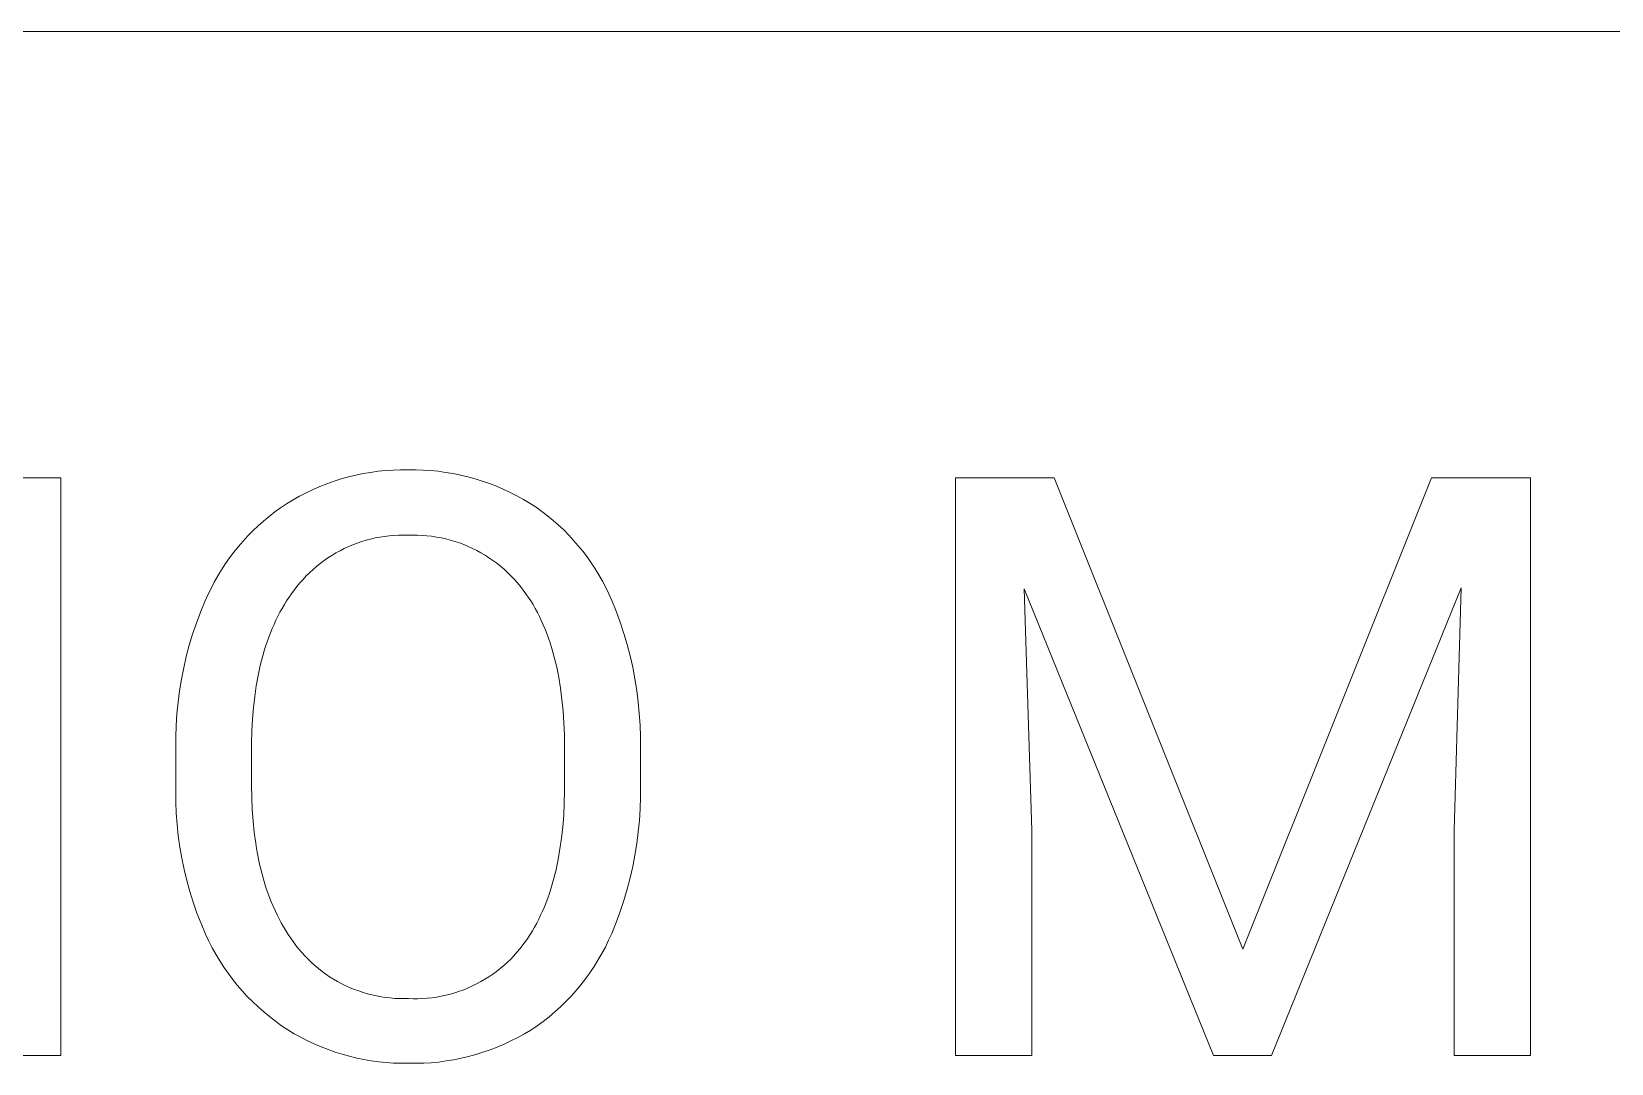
# Model space of a CAD drawing. Header units: millimetres. Extents: x 1422 to 6060, y -58 to 3182.
# Drawn here: x 4743.9 to 4864, y 382.1 to 460.5 of the extents above; entities that cross this region are included whole.
import ezdxf

# ---------------------------------------------------------------- set-up
doc = ezdxf.new("R2010")
doc.units = ezdxf.units.MM
doc.header["$MEASUREMENT"] = 0
doc.layers.add('Domyślny', color=7, linetype='Continuous', true_color=0x000000)

msp = doc.modelspace()

# ---------------------------------------------------------------- linework, layer by layer
at = {"layer": 'Domyślny', "color": 18, "lineweight": 15, "true_color": 0x000000}
for p, q in [((6055.35, 460.5), (4307.18, 460.5)), ((4740.33, 426.58), (4746.09, 426.58)), ((4746.09, 426.58), (4746.09, 382.66)), ((4767.41, 426.49), (4767.96, 426.64)), ((4767.96, 426.64), (4768.52, 426.78)), ((4768.52, 426.78), (4769.08, 426.89)), ((4769.08, 426.89), (4769.64, 426.99)), ((4769.64, 426.99), (4770.21, 427.07)), ((4770.21, 427.07), (4770.78, 427.12)), ((4770.78, 427.12), (4771.35, 427.16)), ((4771.35, 427.16), (4771.92, 427.18)), ((4771.92, 427.18), (4772.49, 427.18)), ((4772.49, 427.18), (4773.06, 427.18)), ((4773.06, 427.18), (4773.64, 427.16)), ((4773.64, 427.16), (4774.21, 427.12)), ((4774.21, 427.12), (4774.78, 427.07)), ((4774.78, 427.07), (4775.35, 426.99)), ((4775.35, 426.99), (4775.92, 426.9)), ((4775.92, 426.9), (4776.48, 426.78)), ((4776.48, 426.78), (4777.04, 426.65)), ((4777.04, 426.65), (4777.59, 426.5)), ((4814.14, 382.66), (4814.14, 426.58)), ((4814.14, 426.58), (4821.62, 426.58)), ((4821.62, 426.58), (4835.98, 390.75)), ((4835.98, 390.75), (4850.32, 426.58)), ((4850.32, 426.58), (4857.85, 426.58)), ((4857.85, 426.58), (4857.85, 382.66)), ((4764.24, 425.18), (4764.75, 425.44)), ((4764.75, 425.44), (4765.27, 425.69)), ((4765.27, 425.69), (4765.79, 425.91)), ((4765.79, 425.91), (4766.33, 426.12)), ((4766.33, 426.12), (4766.87, 426.31)), ((4766.87, 426.31), (4767.41, 426.49)), ((4777.59, 426.5), (4778.14, 426.32)), ((4778.14, 426.32), (4778.68, 426.14)), ((4778.68, 426.14), (4779.22, 425.93)), ((4779.22, 425.93), (4779.74, 425.7)), ((4779.74, 425.7), (4780.26, 425.46)), ((4780.26, 425.46), (4780.78, 425.2)), ((4762.36, 423.98), (4762.8, 424.3)), ((4762.8, 424.3), (4763.26, 424.6)), ((4763.26, 424.6), (4763.75, 424.9)), ((4763.75, 424.9), (4764.24, 425.18)), ((4780.78, 425.2), (4781.28, 424.93)), ((4781.28, 424.93), (4781.77, 424.63)), ((4781.77, 424.63), (4782.23, 424.33)), ((4782.23, 424.33), (4782.67, 424.02)), ((4760.71, 422.56), (4761.1, 422.93)), ((4761.1, 422.93), (4761.51, 423.29)), ((4761.51, 423.29), (4761.93, 423.64)), ((4761.93, 423.64), (4762.36, 423.98)), ((4782.67, 424.02), (4783.1, 423.69)), ((4783.1, 423.69), (4783.52, 423.34)), ((4783.52, 423.34), (4783.93, 422.98)), ((4783.93, 422.98), (4784.33, 422.61)), ((4759.6, 421.35), (4759.95, 421.77)), ((4759.95, 421.77), (4760.32, 422.17)), ((4760.32, 422.17), (4760.71, 422.56)), ((4768.97, 421.72), (4768.63, 421.61)), ((4769.31, 421.83), (4768.97, 421.72)), ((4769.65, 421.92), (4769.31, 421.83)), ((4770, 422), (4769.65, 421.92)), ((4770.35, 422.06), (4770, 422)), ((4770.71, 422.12), (4770.35, 422.06)), ((4771.06, 422.16), (4770.71, 422.12)), ((4771.42, 422.19), (4771.06, 422.16)), ((4771.78, 422.21), (4771.42, 422.19)), ((4772.13, 422.22), (4771.78, 422.21)), ((4772.49, 422.21), (4772.13, 422.22)), ((4772.85, 422.22), (4772.49, 422.21)), ((4773.21, 422.21), (4772.85, 422.22)), ((4773.57, 422.2), (4773.21, 422.21)), ((4773.93, 422.17), (4773.57, 422.2)), ((4774.29, 422.13), (4773.93, 422.17)), ((4774.65, 422.07), (4774.29, 422.13)), ((4775.01, 422.01), (4774.65, 422.07)), ((4775.36, 421.93), (4775.01, 422.01)), ((4775.71, 421.84), (4775.36, 421.93)), ((4776.05, 421.74), (4775.71, 421.84)), ((4776.4, 421.62), (4776.05, 421.74)), ((4784.33, 422.61), (4784.71, 422.22)), ((4784.71, 422.22), (4785.08, 421.82)), ((4785.08, 421.82), (4785.44, 421.41)), ((4758.92, 420.49), (4759.25, 420.93)), ((4759.25, 420.93), (4759.6, 421.35)), ((4766.7, 420.68), (4766.4, 420.48)), ((4767.01, 420.86), (4766.7, 420.68)), ((4767.32, 421.03), (4767.01, 420.86)), ((4767.64, 421.19), (4767.32, 421.03)), ((4767.96, 421.34), (4767.64, 421.19)), ((4768.29, 421.48), (4767.96, 421.34)), ((4768.63, 421.61), (4768.29, 421.48)), ((4776.73, 421.5), (4776.4, 421.62)), ((4777.07, 421.36), (4776.73, 421.5)), ((4777.4, 421.21), (4777.07, 421.36)), ((4777.72, 421.05), (4777.4, 421.21)), ((4778.04, 420.87), (4777.72, 421.05)), ((4778.35, 420.69), (4778.04, 420.87)), ((4778.65, 420.5), (4778.35, 420.69)), ((4785.44, 421.41), (4785.78, 420.99)), ((4785.78, 420.99), (4786.11, 420.56)), ((4786.11, 420.56), (4786.42, 420.11)), ((4758.03, 419.12), (4758.31, 419.59)), ((4758.31, 419.59), (4758.61, 420.05)), ((4758.61, 420.05), (4758.92, 420.49)), ((4765.01, 419.36), (4764.75, 419.11)), ((4765.27, 419.61), (4765.01, 419.36)), ((4765.54, 419.84), (4765.27, 419.61)), ((4765.82, 420.06), (4765.54, 419.84)), ((4766.11, 420.28), (4765.82, 420.06)), ((4766.4, 420.48), (4766.11, 420.28)), ((4778.95, 420.29), (4778.65, 420.5)), ((4779.24, 420.08), (4778.95, 420.29)), ((4779.52, 419.85), (4779.24, 420.08)), ((4779.8, 419.62), (4779.52, 419.85)), ((4780.07, 419.37), (4779.8, 419.62)), ((4780.32, 419.12), (4780.07, 419.37)), ((4786.42, 420.11), (4786.72, 419.66)), ((4786.72, 419.66), (4787.01, 419.2)), ((4757.27, 417.67), (4757.51, 418.17)), ((4757.51, 418.17), (4757.76, 418.65)), ((4757.76, 418.65), (4758.03, 419.12)), ((4764.04, 418.31), (4763.83, 418.02)), ((4764.27, 418.58), (4764.04, 418.31)), ((4764.51, 418.85), (4764.27, 418.58)), ((4764.75, 419.11), (4764.51, 418.85)), ((4780.57, 418.86), (4780.32, 419.12)), ((4780.81, 418.59), (4780.57, 418.86)), ((4781.04, 418.31), (4780.81, 418.59)), ((4781.26, 418.02), (4781.04, 418.31)), ((4787.01, 419.2), (4787.27, 418.72)), ((4787.27, 418.72), (4787.53, 418.24)), ((4787.53, 418.24), (4787.76, 417.75)), ((4833.74, 382.66), (4819.36, 418.13)), ((4819.36, 418.13), (4819.93, 399.77)), ((4852.59, 418.22), (4838.17, 382.66)), ((4852.05, 399.77), (4852.59, 418.22)), ((4756.71, 416.36), (4757.05, 417.17)), ((4757.05, 417.17), (4757.27, 417.67)), ((4763.09, 416.94), (4762.92, 416.65)), ((4763.26, 417.22), (4763.09, 416.94)), ((4763.45, 417.49), (4763.26, 417.22)), ((4763.63, 417.76), (4763.45, 417.49)), ((4763.83, 418.02), (4763.63, 417.76)), ((4781.45, 417.76), (4781.26, 418.02)), ((4781.64, 417.49), (4781.45, 417.76)), ((4781.82, 417.21), (4781.64, 417.49)), ((4782, 416.93), (4781.82, 417.21)), ((4782.16, 416.64), (4782, 416.93)), ((4787.76, 417.75), (4787.98, 417.25)), ((4787.98, 417.25), (4788.32, 416.43)), ((4756.4, 415.53), (4756.71, 416.36)), ((4762.45, 415.74), (4762.3, 415.43)), ((4762.6, 416.05), (4762.45, 415.74)), ((4762.75, 416.35), (4762.6, 416.05)), ((4762.92, 416.65), (4762.75, 416.35)), ((4782.33, 416.34), (4782.16, 416.64)), ((4782.48, 416.03), (4782.33, 416.34)), ((4782.63, 415.72), (4782.48, 416.03)), ((4782.78, 415.4), (4782.63, 415.72)), ((4788.32, 416.43), (4788.62, 415.59)), ((4755.85, 413.85), (4756.11, 414.69)), ((4756.11, 414.69), (4756.4, 415.53)), ((4762.03, 414.78), (4761.9, 414.45)), ((4762.16, 415.11), (4762.03, 414.78)), ((4762.3, 415.43), (4762.16, 415.11)), ((4782.91, 415.07), (4782.78, 415.4)), ((4783.04, 414.73), (4782.91, 415.07)), ((4783.17, 414.39), (4783.04, 414.73)), ((4788.62, 415.59), (4788.9, 414.75)), ((4788.9, 414.75), (4789.16, 413.9)), ((4755.63, 412.99), (4755.85, 413.85)), ((4761.55, 413.41), (4761.45, 413.05)), ((4761.66, 413.76), (4761.55, 413.41)), ((4761.78, 414.11), (4761.66, 413.76)), ((4761.9, 414.45), (4761.78, 414.11)), ((4783.29, 414.04), (4783.17, 414.39)), ((4783.4, 413.68), (4783.29, 414.04)), ((4783.51, 413.32), (4783.4, 413.68)), ((4783.61, 412.95), (4783.51, 413.32)), ((4789.16, 413.9), (4789.38, 413.04)), ((4755.26, 411.26), (4755.43, 412.13)), ((4755.43, 412.13), (4755.63, 412.99)), ((4761.26, 412.31), (4761.17, 411.93)), ((4761.35, 412.68), (4761.26, 412.31)), ((4761.45, 413.05), (4761.35, 412.68)), ((4783.71, 412.57), (4783.61, 412.95)), ((4783.8, 412.18), (4783.71, 412.57)), ((4783.88, 411.79), (4783.8, 412.18)), ((4789.38, 413.04), (4789.58, 412.17)), ((4789.58, 412.17), (4789.75, 411.29)), ((4755.11, 410.39), (4755.26, 411.26)), ((4761.09, 411.55), (4760.95, 410.76)), ((4761.17, 411.93), (4761.09, 411.55)), ((4783.96, 411.39), (4783.88, 411.79)), ((4784.09, 410.57), (4783.96, 411.39)), ((4789.75, 411.29), (4789.89, 410.41)), ((4755, 409.51), (4755.11, 410.39)), ((4760.83, 409.94), (4760.74, 409.1)), ((4760.95, 410.76), (4760.83, 409.94)), ((4784.2, 409.72), (4784.09, 410.57)), ((4784.29, 408.84), (4784.2, 409.72)), ((4789.89, 410.41), (4790, 409.53)), ((4754.86, 407.75), (4754.92, 408.63)), ((4754.92, 408.63), (4755, 409.51)), ((4760.74, 409.1), (4760.67, 408.23)), ((4784.35, 407.94), (4784.29, 408.84)), ((4790, 409.53), (4790.08, 408.65)), ((4790.08, 408.65), (4790.14, 407.76)), ((4754.84, 406.86), (4754.86, 407.75)), ((4760.62, 407.34), (4760.6, 406.43)), ((4760.67, 408.23), (4760.62, 407.34)), ((4784.39, 407), (4784.35, 407.94)), ((4790.14, 407.76), (4790.16, 406.87)), ((4754.84, 405.98), (4754.84, 406.86)), ((4760.6, 406.43), (4760.6, 403.2)), ((4784.4, 406.04), (4784.39, 407)), ((4790.16, 406.87), (4790.16, 405.98)), ((4754.84, 402.81), (4754.84, 405.98)), ((4784.4, 402.78), (4784.4, 406.04)), ((4790.16, 405.98), (4790.16, 403.2)), ((4754.84, 401.95), (4754.84, 402.81)), ((4760.6, 403.2), (4760.61, 402.27)), ((4784.37, 401.84), (4784.4, 402.78)), ((4790.16, 403.2), (4790.16, 402.31)), ((4754.87, 401.08), (4754.84, 401.95)), ((4760.61, 402.27), (4760.65, 401.36)), ((4760.65, 401.36), (4760.71, 400.47)), ((4784.33, 400.93), (4784.37, 401.84)), ((4790.14, 401.42), (4790.09, 400.53)), ((4790.16, 402.31), (4790.14, 401.42)), ((4754.94, 400.22), (4754.87, 401.08)), ((4755.02, 399.36), (4754.94, 400.22)), ((4760.71, 400.47), (4760.8, 399.62)), ((4784.26, 400.05), (4784.33, 400.93)), ((4790.09, 400.53), (4790, 399.65)), ((4755.14, 398.5), (4755.02, 399.36)), ((4760.8, 399.62), (4760.91, 398.79)), ((4784.05, 398.36), (4784.17, 399.19)), ((4784.17, 399.19), (4784.26, 400.05)), ((4790, 399.65), (4789.89, 398.77)), ((4819.93, 399.77), (4819.93, 382.66)), ((4852.05, 382.66), (4852.05, 399.77)), ((4755.29, 397.65), (4755.14, 398.5)), ((4760.91, 398.79), (4760.97, 398.38)), ((4760.97, 398.38), (4761.04, 397.98)), ((4761.04, 397.98), (4761.12, 397.59)), ((4783.91, 397.56), (4784.05, 398.36)), ((4789.75, 397.89), (4789.58, 397.02)), ((4789.89, 398.77), (4789.75, 397.89)), ((4755.46, 396.8), (4755.29, 397.65)), ((4755.67, 395.96), (4755.46, 396.8)), ((4761.12, 397.59), (4761.2, 397.2)), ((4761.2, 397.2), (4761.29, 396.82)), ((4761.29, 396.82), (4761.39, 396.44)), ((4783.66, 396.41), (4783.75, 396.78)), ((4783.75, 396.78), (4783.83, 397.17)), ((4783.83, 397.17), (4783.91, 397.56)), ((4789.58, 397.02), (4789.39, 396.15)), ((4755.9, 395.13), (4755.67, 395.96)), ((4761.39, 396.44), (4761.49, 396.07)), ((4761.49, 396.07), (4761.6, 395.71)), ((4761.6, 395.71), (4761.71, 395.36)), ((4761.71, 395.36), (4761.83, 395.01)), ((4783.24, 394.97), (4783.35, 395.32)), ((4783.35, 395.32), (4783.46, 395.67)), ((4783.46, 395.67), (4783.56, 396.04)), ((4783.56, 396.04), (4783.66, 396.41)), ((4789.16, 395.29), (4788.91, 394.44)), ((4789.39, 396.15), (4789.16, 395.29)), ((4756.16, 394.3), (4755.9, 395.13)), ((4756.44, 393.48), (4756.16, 394.3)), ((4761.83, 395.01), (4761.96, 394.67)), ((4761.96, 394.67), (4762.09, 394.33)), ((4762.09, 394.33), (4762.23, 394)), ((4782.86, 393.96), (4782.99, 394.29)), ((4782.99, 394.29), (4783.12, 394.62)), ((4783.12, 394.62), (4783.24, 394.97)), ((4788.91, 394.44), (4788.63, 393.6)), ((4756.75, 392.68), (4756.44, 393.48)), ((4762.23, 394), (4762.38, 393.67)), ((4762.38, 393.67), (4762.53, 393.36)), ((4762.53, 393.36), (4762.69, 393.04)), ((4762.69, 393.04), (4762.85, 392.74)), ((4782.28, 392.72), (4782.44, 393.02)), ((4782.44, 393.02), (4782.58, 393.32)), ((4782.58, 393.32), (4782.73, 393.64)), ((4782.73, 393.64), (4782.86, 393.96)), ((4788.63, 393.6), (4788.32, 392.76)), ((4757.09, 391.88), (4756.75, 392.68)), ((4757.34, 391.36), (4757.09, 391.88)), ((4762.85, 392.74), (4763.02, 392.44)), ((4763.02, 392.44), (4763.2, 392.15)), ((4763.2, 392.15), (4763.38, 391.86)), ((4763.38, 391.86), (4763.57, 391.58)), ((4781.6, 391.58), (4781.78, 391.86)), ((4781.78, 391.86), (4781.95, 392.14)), ((4781.95, 392.14), (4782.12, 392.42)), ((4782.12, 392.42), (4782.28, 392.72)), ((4787.98, 391.94), (4787.75, 391.42)), ((4788.32, 392.76), (4787.98, 391.94)), ((4757.6, 390.85), (4757.34, 391.36)), ((4757.88, 390.35), (4757.6, 390.85)), ((4763.57, 391.58), (4763.77, 391.31)), ((4763.77, 391.31), (4763.97, 391.02)), ((4763.97, 391.02), (4764.19, 390.75)), ((4764.19, 390.75), (4764.42, 390.48)), ((4764.42, 390.48), (4764.65, 390.22)), ((4780.54, 390.24), (4780.78, 390.51)), ((4780.78, 390.51), (4781.01, 390.78)), ((4781.01, 390.78), (4781.23, 391.06)), ((4781.23, 391.06), (4781.42, 391.32)), ((4781.42, 391.32), (4781.6, 391.58)), ((4787.5, 390.9), (4787.23, 390.4)), ((4787.75, 391.42), (4787.5, 390.9)), ((4758.17, 389.86), (4757.88, 390.35)), ((4758.48, 389.38), (4758.17, 389.86)), ((4758.81, 388.91), (4758.48, 389.38)), ((4764.65, 390.22), (4764.9, 389.97)), ((4764.9, 389.97), (4765.15, 389.72)), ((4765.15, 389.72), (4765.41, 389.49)), ((4765.41, 389.49), (4765.68, 389.26)), ((4779.5, 389.27), (4779.78, 389.5)), ((4779.78, 389.5), (4780.04, 389.73)), ((4780.04, 389.73), (4780.3, 389.98)), ((4780.3, 389.98), (4780.54, 390.24)), ((4786.64, 389.42), (4786.32, 388.94)), ((4786.94, 389.9), (4786.64, 389.42)), ((4787.23, 390.4), (4786.94, 389.9)), ((4759.15, 388.45), (4758.81, 388.91)), ((4759.51, 388.01), (4759.15, 388.45)), ((4765.68, 389.26), (4765.96, 389.05)), ((4765.96, 389.05), (4766.24, 388.84)), ((4766.24, 388.84), (4766.53, 388.64)), ((4766.53, 388.64), (4766.83, 388.46)), ((4766.83, 388.46), (4767.14, 388.28)), ((4767.14, 388.28), (4767.45, 388.11)), ((4767.45, 388.11), (4767.76, 387.96)), ((4777.39, 387.94), (4777.71, 388.1)), ((4777.71, 388.1), (4778.03, 388.27)), ((4778.03, 388.27), (4778.34, 388.45)), ((4778.34, 388.45), (4778.64, 388.64)), ((4778.64, 388.64), (4778.93, 388.84)), ((4778.93, 388.84), (4779.22, 389.05)), ((4779.22, 389.05), (4779.5, 389.27)), ((4785.99, 388.48), (4785.63, 388.03)), ((4786.32, 388.94), (4785.99, 388.48)), ((4759.88, 387.57), (4759.51, 388.01)), ((4760.27, 387.15), (4759.88, 387.57)), ((4760.67, 386.75), (4760.27, 387.15)), ((4767.76, 387.96), (4768.08, 387.81)), ((4768.08, 387.81), (4768.41, 387.68)), ((4768.41, 387.68), (4768.74, 387.56)), ((4768.74, 387.56), (4769.07, 387.45)), ((4769.07, 387.45), (4769.41, 387.35)), ((4769.41, 387.35), (4769.75, 387.26)), ((4769.75, 387.26), (4770.09, 387.18)), ((4770.09, 387.18), (4770.44, 387.12)), ((4770.44, 387.12), (4770.78, 387.07)), ((4770.78, 387.07), (4771.13, 387.03)), ((4771.13, 387.03), (4771.48, 387)), ((4771.48, 387), (4771.83, 386.98)), ((4771.83, 386.98), (4772.19, 386.98)), ((4772.19, 386.98), (4772.54, 386.98)), ((4772.54, 386.98), (4772.89, 386.97)), ((4772.89, 386.97), (4773.25, 386.97)), ((4773.25, 386.97), (4773.61, 386.99)), ((4773.61, 386.99), (4773.96, 387.01)), ((4773.96, 387.01), (4774.32, 387.05)), ((4774.32, 387.05), (4774.67, 387.1)), ((4774.67, 387.1), (4775.02, 387.17)), ((4775.02, 387.17), (4775.37, 387.24)), ((4775.37, 387.24), (4775.72, 387.33)), ((4775.72, 387.33), (4776.06, 387.43)), ((4776.06, 387.43), (4776.4, 387.54)), ((4776.4, 387.54), (4776.74, 387.66)), ((4776.74, 387.66), (4777.07, 387.8)), ((4777.07, 387.8), (4777.39, 387.94)), ((4784.89, 387.17), (4784.49, 386.75)), ((4785.27, 387.59), (4784.89, 387.17)), ((4785.63, 388.03), (4785.27, 387.59)), ((4761.09, 386.35), (4760.67, 386.75)), ((4761.52, 385.97), (4761.09, 386.35)), ((4761.96, 385.61), (4761.52, 385.97)), ((4783.66, 385.97), (4783.22, 385.6)), ((4784.08, 386.36), (4783.66, 385.97)), ((4784.49, 386.75), (4784.08, 386.36)), ((4762.41, 385.26), (4761.96, 385.61)), ((4762.87, 384.92), (4762.41, 385.26)), ((4763.35, 384.61), (4762.87, 384.92)), ((4763.84, 384.31), (4763.35, 384.61)), ((4781.83, 384.59), (4781.34, 384.3)), ((4782.31, 384.91), (4781.83, 384.59)), ((4782.77, 385.25), (4782.31, 384.91)), ((4783.22, 385.6), (4782.77, 385.25)), ((4764.33, 384.04), (4763.84, 384.31)), ((4764.84, 383.78), (4764.33, 384.04)), ((4765.35, 383.54), (4764.84, 383.78)), ((4765.88, 383.31), (4765.35, 383.54)), ((4766.41, 383.11), (4765.88, 383.31)), ((4779.27, 383.29), (4778.74, 383.09)), ((4779.8, 383.52), (4779.27, 383.29)), ((4780.32, 383.76), (4779.8, 383.52)), ((4780.84, 384.02), (4780.32, 383.76)), ((4781.34, 384.3), (4780.84, 384.02)), ((4746.09, 382.66), (4740.27, 382.66)), ((4766.94, 382.92), (4766.41, 383.11)), ((4767.49, 382.75), (4766.94, 382.92)), ((4768.03, 382.6), (4767.49, 382.75)), ((4768.59, 382.46), (4768.03, 382.6)), ((4769.14, 382.35), (4768.59, 382.46)), ((4769.7, 382.25), (4769.14, 382.35)), ((4770.27, 382.17), (4769.7, 382.25)), ((4770.83, 382.12), (4770.27, 382.17)), ((4771.4, 382.08), (4770.83, 382.12)), ((4771.97, 382.06), (4771.4, 382.08)), ((4773.69, 382.07), (4773.11, 382.06)), ((4774.26, 382.11), (4773.69, 382.07)), ((4774.83, 382.16), (4774.26, 382.11)), ((4775.4, 382.24), (4774.83, 382.16)), ((4775.97, 382.33), (4775.4, 382.24)), ((4776.53, 382.45), (4775.97, 382.33)), ((4777.09, 382.58), (4776.53, 382.45)), ((4777.65, 382.73), (4777.09, 382.58)), ((4778.19, 382.9), (4777.65, 382.73)), ((4778.74, 383.09), (4778.19, 382.9)), ((4819.93, 382.66), (4814.14, 382.66)), ((4838.17, 382.66), (4833.74, 382.66)), ((4857.85, 382.66), (4852.05, 382.66)), ((4772.54, 382.06), (4771.97, 382.06)), ((4773.11, 382.06), (4772.54, 382.06))]:
    msp.add_line(p, q, dxfattribs=at)

doc.saveas('drawing.dxf')
